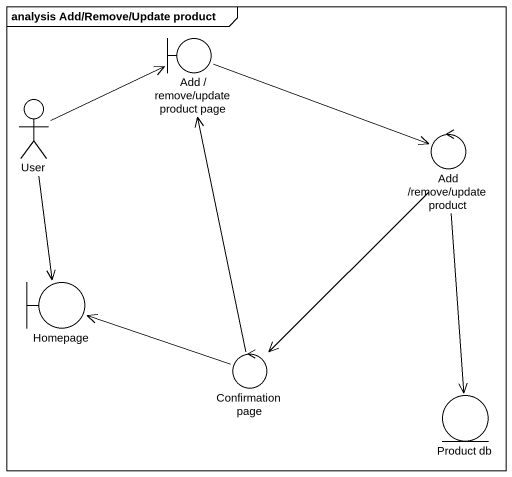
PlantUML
@startuml
mainframe analysis Add/Remove/Update product
boundary "Add / remove/update product page" as Add_remove_update_product
actor User
control "Add /remove/update product" as Add_remove_update_product_2
boundary Homepage
control "Confirmation page" as Confirmation_page
entity "Product db" as Product_db
Add_remove_update_product -right-> Add_remove_update_product_2
User -right-> Add_remove_update_product
User --> Homepage
Add_remove_update_product_2 --> Confirmation_page
Add_remove_update_product_2 --> Product_db
Confirmation_page -up-> Add_remove_update_product
Confirmation_page -left-> Homepage
@enduml
